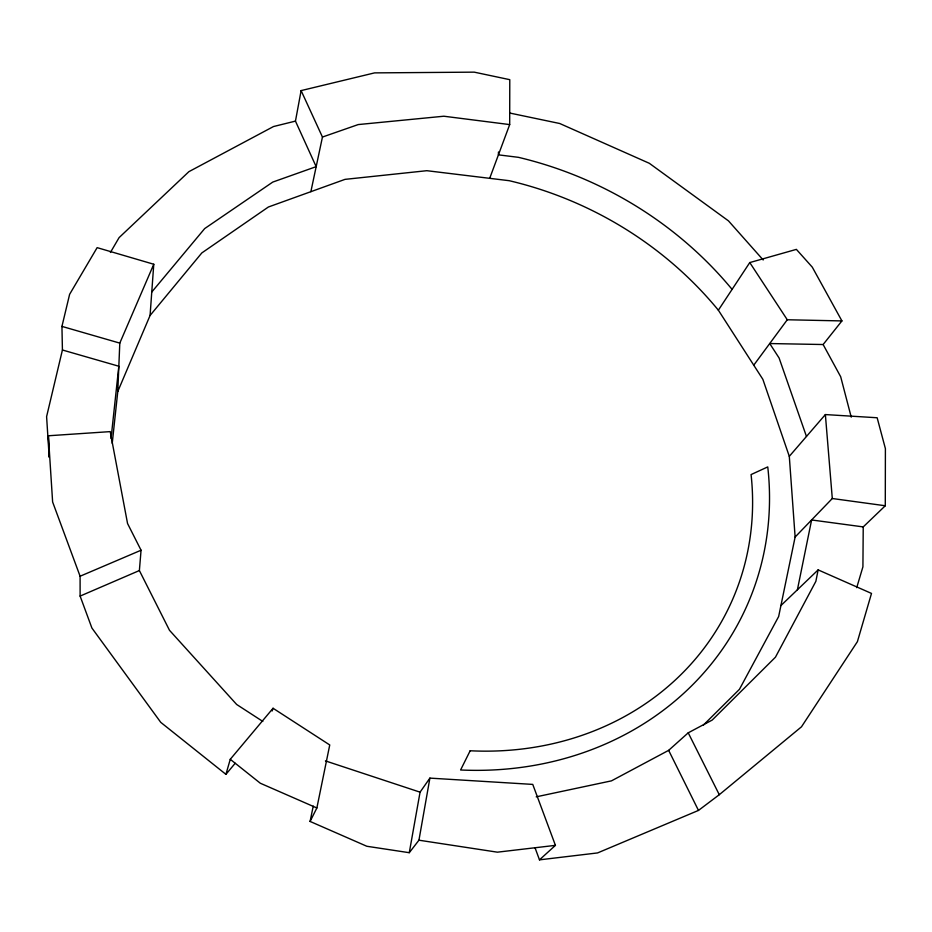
<?xml version="1.0" encoding="UTF-8"?>
<svg xmlns="http://www.w3.org/2000/svg" width="932" height="932" viewBox="0 0 932 932"><rect width="100%" height="100%" fill="white"/><g stroke="black" fill="none" stroke-linecap="round" stroke-linejoin="round"><path stroke-width="1.4" d="M489.696 178.327L509.688 124.585L509.781 79.674L474.237 72.148L374.594 72.882L301.118 90.602L295.456 121.113L316.169 166.653L272.773 182.078L204.69 228.573L151.765 292.042M856.718 587.649L862.916 566.831L863.23 526.906L885.284 505.761L885.4 448.63L877.152 417.757L825.368 414.565L789.299 456.342L795.124 537.03L778.651 616.53L739.437 689.319L703.415 725.084M498.445 152.009L498.434 154.852L518.378 157.322A358.109 319.525 25.3 0 1 732.086 289.386M112.224 443.306L117.781 391.487L119.797 343.116L153.768 264.245L97.138 247.644L69.62 294.326L61.943 326.398L62.421 350.001L46.6 416.627L49.198 457.262L48.371 435.768L110.221 431.621L127.556 523.539L141.058 550.23L139.381 570.547L169.484 630.277L236.658 704.476L262.812 721.438M117.781 391.487L150.075 315.47L153.768 264.245M111.036 438.588L118.83 366.241L62.421 350.001M313.245 806.087L310.088 821.442L366.835 846.268L409.276 852.698L418.946 840.198L429.897 778.115L532.755 784.406L555.425 845.359L539.477 859.852L535.038 847.771M409.276 852.698L420.064 792.165L429.897 778.115M539.477 859.852L597.575 852.931L698.476 810.421L719.283 794.705L801.485 726.809L857.405 641.647L871.502 593.428L818.133 569.883L815.873 581.312L775.447 657.188L712.188 720.075L688.224 732.82L668.652 750.353L611.485 780.853L536.215 796.837M797.408 589.758L811.609 519.963L863.23 526.906M310.088 821.442L316.868 807.974L329.742 744.959L273.064 708.262L230.262 759.3L225.928 774.352L160.758 722.358L91.895 628.017L80.117 596.084L80.094 576.232L52.623 501.975L48.371 435.768M310.869 191.677L322.449 137.051L301.118 90.602M272.144 710.976L273.064 708.262M110.419 252.467L119.086 237.625L188.881 171.674L273.495 126.542L295.456 121.113M789.299 456.342L762.865 379.336L718.362 310.193L749.771 262.568L796.382 249.38L812.285 267.158L841.922 320.923L823.131 344.525L769.716 343.547L779.094 357.981L806.46 436.456M753.755 365.181L787.272 319.758L841.922 320.923M150.075 315.47L201.813 252.945L268.404 206.997L345.026 179.363L426.833 170.696L509.233 180.703A349.908 314.049 25.3 0 1 718.362 310.193M225.928 774.352L235.179 763.273M795.124 537.03L832.299 498.515L825.368 414.565M780.923 605.567L818.133 569.883M80.117 596.084L139.381 570.547M80.094 576.232L141.058 550.23M322.449 137.051L358.214 124.573L443.865 116.22L509.688 124.585M555.425 845.359L497.385 852.174L418.946 840.198M832.299 498.515L885.284 505.761M510.014 113.098L559.713 123.502L649.324 163.298L728.474 220.872L763.192 259.981M61.943 326.398L119.797 343.116M325.443 760.908L420.064 792.165M316.868 807.974L260.308 783.229L230.262 759.3M749.771 262.568L787.272 319.758M823.131 344.525L840.687 376.749L851.231 417.152M688.224 732.82L719.283 794.705M668.652 750.353L698.476 810.421M470.159 750.761L460.594 769.983A325.711 291.157 24.6 0 0 767.758 466.909L751.076 474.574A297.553 266.202 25.5 0 1 470.159 750.761"/></g></svg>
